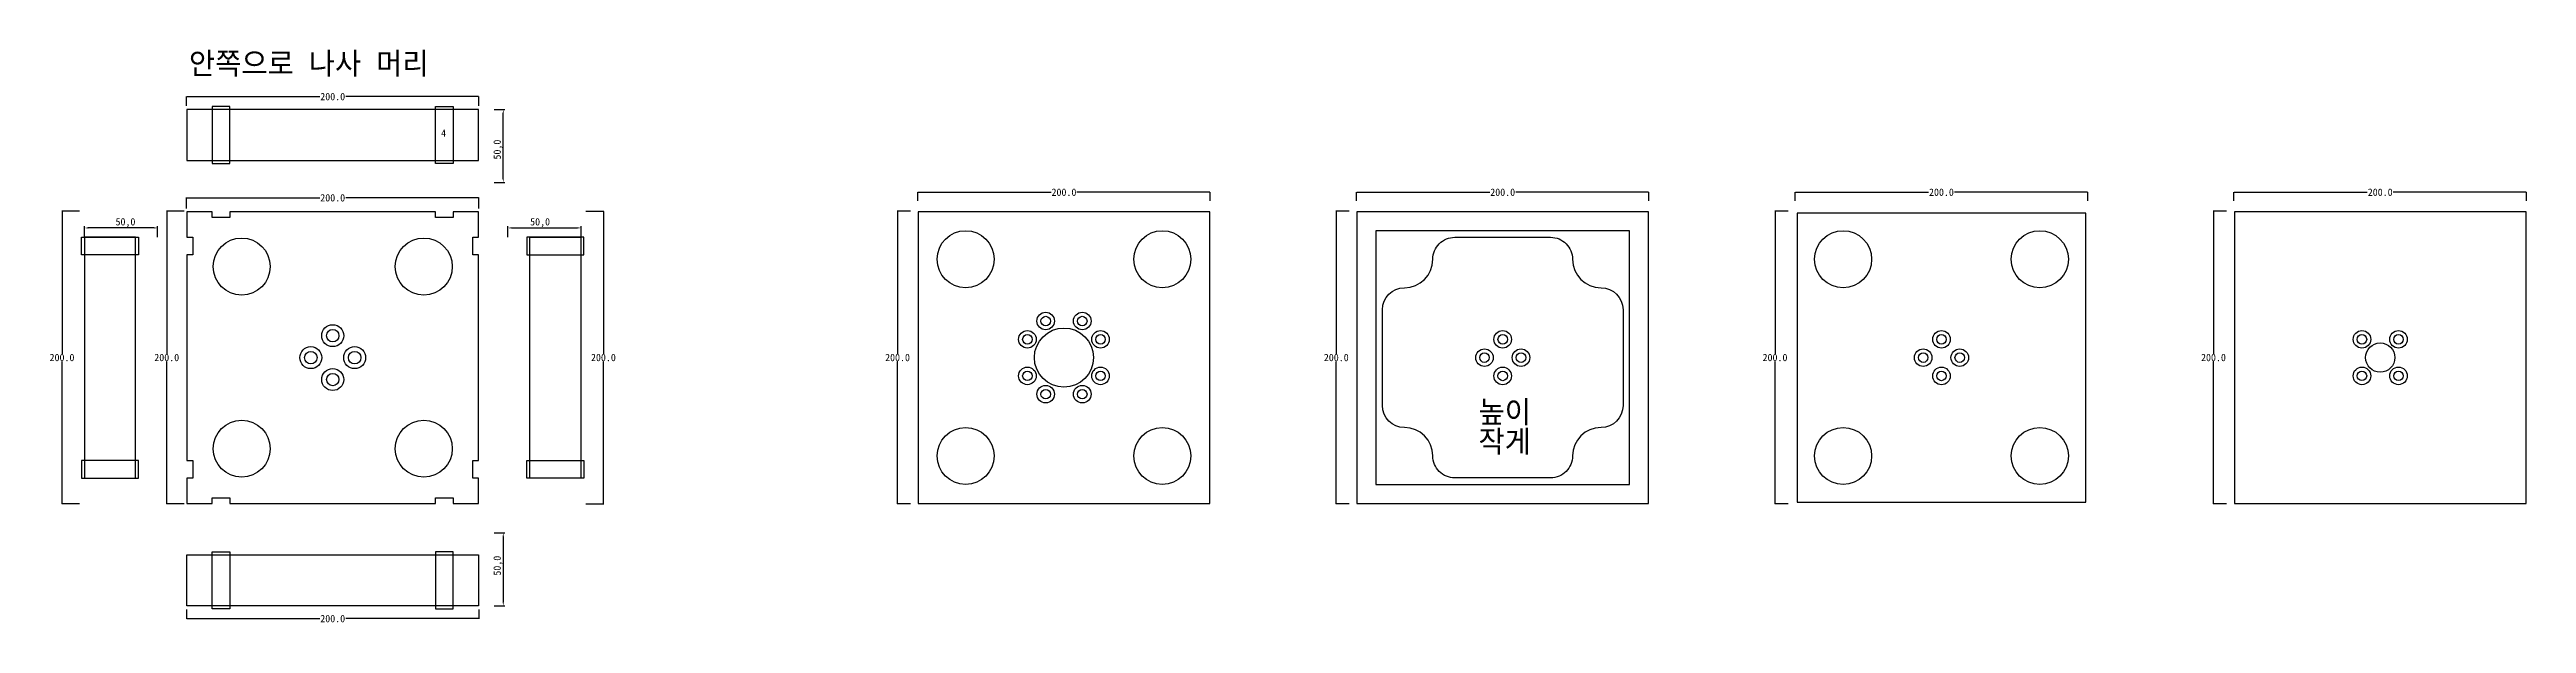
# Model space of a CAD drawing. Header units: millimetres. Extents: x 492 to 2186, y 265 to 657.
import ezdxf

# ---------------------------------------------------------------- set-up
doc = ezdxf.new("R2010")
doc.units = ezdxf.units.MM
for name, color, linetype in [('TEXT', 3, 'Continuous'), ('볼트 구멍', 7, 'Continuous'), ('치구', 7, 'Continuous'), ('치수', 7, 'Continuous')]:
    doc.layers.add(name, color=color, linetype=linetype)
doc.dimstyles.new('ISO-25', dxfattribs={"dimtxt": 2.5, "dimasz": 2.5, "dimexe": 1.25, "dimexo": 0.625, "dimtad": 1, "dimtxsty": 'Standard', "dimcen": 2.5, "dimadec": 0, "dimazin": 0, "dimtfac": 1, "dimtmove": 0, "dimatfit": 3, "dimfxl": 0, "dimarcsym": 0})
doc.dimstyles.get("Standard").update_dxf_attribs({"dimtxt": 7, "dimasz": 0.18, "dimexe": 0.18, "dimexo": 0.0625, "dimgap": 0.09, "dimtad": 0, "dimtih": 1, "dimtoh": 1, "dimdec": 1, "dimzin": 0, "dimdsep": 46, "dimtxsty": 'Standard', "dimcen": 0.09, "dimadec": 0, "dimazin": 0, "dimtfac": 1, "dimtdec": 1, "dimtofl": 0, "dimtmove": 0, "dimatfit": 3, "dimfxl": 0, "dimtolj": 1, "dimtzin": 0, "dimarcsym": 0})

# ---------------------------------------------------------------- blocks, each defined once
blk = doc.blocks.new('*D20')
at = {"layer": 'Defpoints', "color": 0, "linetype": 'Continuous'}
for p in [(1286.1, 559.8), (1086.1, 553.9), (1286.1, 553.9)]:
    blk.add_point(p, dxfattribs=at)
at = {"layer": '치수', "color": 0, "linetype": 'Continuous', "lineweight": -2}
for p, q in [((1086.1, 553.9), (1086.1, 559.9)), ((1086.3, 559.8), (1177.3, 559.8)), ((1285.9, 559.8), (1195, 559.8)), ((1286.1, 553.9), (1286.1, 559.9))]:
    blk.add_line(p, q, dxfattribs=at)
at = {"layer": '치수', "color": 0, "linetype": 'Continuous'}
for points in [[(1086.3, 559.8), (1086.3, 559.7), (1086.1, 559.8)], [(1285.9, 559.8), (1285.9, 559.7), (1286.1, 559.8)]]:
    blk.add_solid(points, dxfattribs=at)
at = {"layer": '치수', "color": 0, "linetype": 'Continuous', "insert": (1186.1, 559.8), "char_height": 5, "attachment_point": 5}
blk.add_mtext('\\A1;200.0', dxfattribs=at)
blk = doc.blocks.new('*D21')
at = {"layer": 'Defpoints', "color": 0}
for p in [(795.8, 616.5), (802.7, 616.5), (795.8, 566.5)]:
    blk.add_point(p, dxfattribs=at)
at = {"layer": '치수', "color": 0, "lineweight": -2}
for p, q in [((796.4, 616.5), (803.9, 616.5)), ((802.7, 569), (802.7, 614)), ((796.4, 566.5), (803.9, 566.5))]:
    blk.add_line(p, q, dxfattribs=at)
at = {"layer": '치수', "color": 0}
for points in [[(802.3, 614), (803.1, 614), (802.7, 616.5)], [(802.3, 569), (803.1, 569), (802.7, 566.5)]]:
    blk.add_solid(points, dxfattribs=at)
at = {"layer": '치수', "color": 0, "insert": (799.2, 589), "char_height": 5, "attachment_point": 5, "rotation": 90}
blk.add_mtext('50,0', dxfattribs=at)
blk = doc.blocks.new('*D22')
at = {"layer": 'Defpoints', "color": 0, "linetype": 'Continuous'}
for p in [(513.1, 546.8), (501, 346.8), (513.1, 346.8)]:
    blk.add_point(p, dxfattribs=at)
at = {"layer": '치수', "color": 0, "linetype": 'Continuous', "lineweight": -2}
for p, q in [((513, 546.8), (500.8, 546.8)), ((501, 546.6), (501, 449.4)), ((501, 346.9), (501, 444.2)), ((513, 346.8), (500.8, 346.8))]:
    blk.add_line(p, q, dxfattribs=at)
at = {"layer": '치수', "color": 0, "linetype": 'Continuous'}
for points in [[(501, 546.6), (501, 546.6), (501, 546.8)], [(501, 346.9), (501, 346.9), (501, 346.8)]]:
    blk.add_solid(points, dxfattribs=at)
at = {"layer": '치수', "color": 0, "linetype": 'Continuous', "insert": (501, 446.8), "char_height": 5, "attachment_point": 5}
blk.add_mtext('\\A1;200.0', dxfattribs=at)
blk = doc.blocks.new('*D23')
at = {"layer": 'Defpoints', "color": 0, "linetype": 'Continuous'}
for p in [(1081.2, 546.8), (1072.3, 346.8), (1081.2, 346.8)]:
    blk.add_point(p, dxfattribs=at)
at = {"layer": '치수', "color": 0, "linetype": 'Continuous', "lineweight": -2}
for p, q in [((1081.2, 546.8), (1072.1, 546.8)), ((1072.3, 546.6), (1072.3, 449.4)), ((1072.3, 346.9), (1072.3, 444.2)), ((1081.2, 346.8), (1072.1, 346.8))]:
    blk.add_line(p, q, dxfattribs=at)
at = {"layer": '치수', "color": 0, "linetype": 'Continuous'}
for points in [[(1072.3, 546.6), (1072.4, 546.6), (1072.3, 546.8)], [(1072.3, 346.9), (1072.4, 346.9), (1072.3, 346.8)]]:
    blk.add_solid(points, dxfattribs=at)
at = {"layer": '치수', "color": 0, "linetype": 'Continuous', "insert": (1072.3, 446.8), "char_height": 5, "attachment_point": 5}
blk.add_mtext('\\A1;200.0', dxfattribs=at)
blk = doc.blocks.new('*D24')
at = {"layer": 'Defpoints', "color": 0, "linetype": 'Continuous'}
for p in [(859.2, 546.8), (859.2, 346.8), (871.2, 346.8)]:
    blk.add_point(p, dxfattribs=at)
at = {"layer": '치수', "color": 0, "linetype": 'Continuous', "lineweight": -2}
for p, q in [((859.2, 546.8), (871.4, 546.8)), ((871.2, 546.6), (871.2, 449.4)), ((871.2, 346.9), (871.2, 444.2)), ((859.2, 346.8), (871.4, 346.8))]:
    blk.add_line(p, q, dxfattribs=at)
at = {"layer": '치수', "color": 0, "linetype": 'Continuous'}
for points in [[(871.2, 546.6), (871.3, 546.6), (871.2, 546.8)], [(871.2, 346.9), (871.3, 346.9), (871.2, 346.8)]]:
    blk.add_solid(points, dxfattribs=at)
at = {"layer": '치수', "color": 0, "linetype": 'Continuous', "insert": (871.2, 446.8), "char_height": 5, "attachment_point": 5}
blk.add_mtext('\\A1;200.0', dxfattribs=at)
blk = doc.blocks.new('*D25')
at = {"layer": 'Defpoints', "color": 0, "linetype": 'Continuous'}
for p in [(584.7, 546.8), (572.6, 346.8), (584.7, 346.8)]:
    blk.add_point(p, dxfattribs=at)
at = {"layer": '치수', "color": 0, "linetype": 'Continuous', "lineweight": -2}
for p, q in [((584.6, 546.8), (572.4, 546.8)), ((572.6, 546.6), (572.6, 449.4)), ((572.6, 346.9), (572.6, 444.2)), ((584.6, 346.8), (572.4, 346.8))]:
    blk.add_line(p, q, dxfattribs=at)
at = {"layer": '치수', "color": 0, "linetype": 'Continuous'}
for points in [[(572.6, 546.6), (572.6, 546.6), (572.6, 546.8)], [(572.6, 346.9), (572.6, 346.9), (572.6, 346.8)]]:
    blk.add_solid(points, dxfattribs=at)
at = {"layer": '치수', "color": 0, "linetype": 'Continuous', "insert": (572.6, 446.8), "char_height": 5, "attachment_point": 5}
blk.add_mtext('\\A1;200.0', dxfattribs=at)
blk = doc.blocks.new('*D26')
at = {"layer": 'Defpoints', "color": 0, "linetype": 'Continuous'}
for p in [(586.1, 274.7), (786.1, 274.7), (786.1, 268.3)]:
    blk.add_point(p, dxfattribs=at)
at = {"layer": '치수', "color": 0, "linetype": 'Continuous', "lineweight": -2}
for p, q in [((586.1, 274.6), (586.1, 268.1)), ((786.1, 274.6), (786.1, 268.1)), ((586.3, 268.3), (677.3, 268.3)), ((785.9, 268.3), (695, 268.3))]:
    blk.add_line(p, q, dxfattribs=at)
at = {"layer": '치수', "color": 0, "linetype": 'Continuous'}
for points in [[(586.3, 268.3), (586.3, 268.3), (586.1, 268.3)], [(785.9, 268.3), (785.9, 268.3), (786.1, 268.3)]]:
    blk.add_solid(points, dxfattribs=at)
at = {"layer": '치수', "color": 0, "linetype": 'Continuous', "insert": (686.1, 268.3), "char_height": 5, "attachment_point": 5}
blk.add_mtext('\\A1;200.0', dxfattribs=at)
blk = doc.blocks.new('*D27')
at = {"layer": 'Defpoints', "color": 0}
for p in [(795.8, 327), (795.8, 277), (802.7, 277)]:
    blk.add_point(p, dxfattribs=at)
at = {"layer": '치수', "color": 0, "lineweight": -2}
for p, q in [((796.4, 327), (803.9, 327)), ((802.7, 324.5), (802.7, 279.5)), ((796.4, 277), (803.9, 277))]:
    blk.add_line(p, q, dxfattribs=at)
at = {"layer": '치수', "color": 0}
for points in [[(802.3, 324.5), (803.1, 324.5), (802.7, 327)], [(802.3, 279.5), (803.1, 279.5), (802.7, 277)]]:
    blk.add_solid(points, dxfattribs=at)
at = {"layer": '치수', "color": 0, "insert": (799.2, 304.5), "char_height": 5, "attachment_point": 5, "rotation": 90}
blk.add_mtext('50,0', dxfattribs=at)
blk = doc.blocks.new('*D28')
at = {"layer": 'Defpoints', "color": 0, "linetype": 'Continuous'}
for p in [(586.1, 548.6), (786.1, 556), (786.1, 548.6)]:
    blk.add_point(p, dxfattribs=at)
at = {"layer": '치수', "color": 0, "linetype": 'Continuous', "lineweight": -2}
for p, q in [((586.1, 548.6), (586.1, 556.2)), ((586.3, 556), (677.3, 556)), ((785.9, 556), (695, 556)), ((786.1, 548.6), (786.1, 556.2))]:
    blk.add_line(p, q, dxfattribs=at)
at = {"layer": '치수', "color": 0, "linetype": 'Continuous'}
for points in [[(586.3, 556), (586.3, 556), (586.1, 556)], [(785.9, 556), (785.9, 556), (786.1, 556)]]:
    blk.add_solid(points, dxfattribs=at)
at = {"layer": '치수', "color": 0, "linetype": 'Continuous', "insert": (686.1, 556), "char_height": 5, "attachment_point": 5}
blk.add_mtext('\\A1;200.0', dxfattribs=at)
blk = doc.blocks.new('*D29')
at = {"layer": 'Defpoints', "color": 0}
for p in [(516.4, 535.4), (516.4, 528.6), (566.4, 528.6)]:
    blk.add_point(p, dxfattribs=at)
at = {"layer": '치수', "color": 0, "lineweight": -2}
for p, q in [((516.4, 529.2), (516.4, 536.7)), ((563.9, 535.4), (518.9, 535.4)), ((566.4, 529.2), (566.4, 536.7))]:
    blk.add_line(p, q, dxfattribs=at)
at = {"layer": '치수', "color": 0}
for points in [[(518.9, 535.9), (518.9, 535), (516.4, 535.4)], [(563.9, 535.9), (563.9, 535), (566.4, 535.4)]]:
    blk.add_solid(points, dxfattribs=at)
at = {"layer": '치수', "color": 0, "insert": (544.4, 539), "char_height": 5, "attachment_point": 5}
blk.add_mtext('50,0', dxfattribs=at)
blk = doc.blocks.new('*D30')
at = {"layer": 'Defpoints', "color": 0}
for p in [(805.9, 528.6), (855.9, 535.4), (855.9, 528.6)]:
    blk.add_point(p, dxfattribs=at)
at = {"layer": '치수', "color": 0, "lineweight": -2}
for p, q in [((805.9, 529.2), (805.9, 536.7)), ((808.4, 535.4), (853.4, 535.4)), ((855.9, 529.2), (855.9, 536.7))]:
    blk.add_line(p, q, dxfattribs=at)
at = {"layer": '치수', "color": 0}
for points in [[(808.4, 535.9), (808.4, 535), (805.9, 535.4)], [(853.4, 535.9), (853.4, 535), (855.9, 535.4)]]:
    blk.add_solid(points, dxfattribs=at)
at = {"layer": '치수', "color": 0, "insert": (827.9, 539), "char_height": 5, "attachment_point": 5}
blk.add_mtext('50,0', dxfattribs=at)
blk = doc.blocks.new('*D31')
at = {"layer": 'Defpoints', "color": 0, "linetype": 'Continuous'}
for p in [(586.1, 618.8), (786.1, 625.2), (786.1, 618.8)]:
    blk.add_point(p, dxfattribs=at)
at = {"layer": '치수', "color": 0, "linetype": 'Continuous', "lineweight": -2}
for p, q in [((586.1, 618.9), (586.1, 625.4)), ((586.3, 625.2), (677.3, 625.2)), ((785.9, 625.2), (695, 625.2)), ((786.1, 618.9), (786.1, 625.4))]:
    blk.add_line(p, q, dxfattribs=at)
at = {"layer": '치수', "color": 0, "linetype": 'Continuous'}
for points in [[(586.3, 625.3), (586.3, 625.2), (586.1, 625.2)], [(785.9, 625.3), (785.9, 625.2), (786.1, 625.2)]]:
    blk.add_solid(points, dxfattribs=at)
at = {"layer": '치수', "color": 0, "linetype": 'Continuous', "insert": (686.1, 625.2), "char_height": 5, "attachment_point": 5}
blk.add_mtext('\\A1;200.0', dxfattribs=at)
blk = doc.blocks.new('*D32')
at = {"layer": 'Defpoints', "color": 0, "linetype": 'Continuous'}
for p in [(1681.2, 546.8), (1672.3, 346.8), (1681.2, 346.8)]:
    blk.add_point(p, dxfattribs=at)
at = {"layer": '치수', "color": 0, "linetype": 'Continuous', "lineweight": -2}
for p, q in [((1681.2, 546.8), (1672.1, 546.8)), ((1672.3, 546.6), (1672.3, 449.4)), ((1672.3, 346.9), (1672.3, 444.2)), ((1681.2, 346.8), (1672.1, 346.8))]:
    blk.add_line(p, q, dxfattribs=at)
at = {"layer": '치수', "color": 0, "linetype": 'Continuous'}
for points in [[(1672.3, 546.6), (1672.4, 546.6), (1672.3, 546.8)], [(1672.3, 346.9), (1672.4, 346.9), (1672.3, 346.8)]]:
    blk.add_solid(points, dxfattribs=at)
at = {"layer": '치수', "color": 0, "linetype": 'Continuous', "insert": (1672.3, 446.8), "char_height": 5, "attachment_point": 5}
blk.add_mtext('\\A1;200.0', dxfattribs=at)
blk = doc.blocks.new('*D33')
at = {"layer": 'Defpoints', "color": 0, "linetype": 'Continuous'}
for p in [(1381.2, 546.8), (1372.3, 346.8), (1381.2, 346.8)]:
    blk.add_point(p, dxfattribs=at)
at = {"layer": '치수', "color": 0, "linetype": 'Continuous', "lineweight": -2}
for p, q in [((1381.2, 546.8), (1372.1, 546.8)), ((1372.3, 546.6), (1372.3, 449.4)), ((1372.3, 346.9), (1372.3, 444.2)), ((1381.2, 346.8), (1372.1, 346.8))]:
    blk.add_line(p, q, dxfattribs=at)
at = {"layer": '치수', "color": 0, "linetype": 'Continuous'}
for points in [[(1372.3, 546.6), (1372.4, 546.6), (1372.3, 546.8)], [(1372.3, 346.9), (1372.4, 346.9), (1372.3, 346.8)]]:
    blk.add_solid(points, dxfattribs=at)
at = {"layer": '치수', "color": 0, "linetype": 'Continuous', "insert": (1372.3, 446.8), "char_height": 5, "attachment_point": 5}
blk.add_mtext('\\A1;200.0', dxfattribs=at)
blk = doc.blocks.new('*D34')
at = {"layer": 'Defpoints', "color": 0, "linetype": 'Continuous'}
for p in [(1981, 546.8), (1972.1, 346.8), (1981, 346.8)]:
    blk.add_point(p, dxfattribs=at)
at = {"layer": '치수', "color": 0, "linetype": 'Continuous', "lineweight": -2}
for p, q in [((1980.9, 546.8), (1971.9, 546.8)), ((1972.1, 546.6), (1972.1, 449.4)), ((1972.1, 346.9), (1972.1, 444.2)), ((1980.9, 346.8), (1971.9, 346.8))]:
    blk.add_line(p, q, dxfattribs=at)
at = {"layer": '치수', "color": 0, "linetype": 'Continuous'}
for points in [[(1972, 546.6), (1972.1, 546.6), (1972.1, 546.8)], [(1972, 346.9), (1972.1, 346.9), (1972.1, 346.8)]]:
    blk.add_solid(points, dxfattribs=at)
at = {"layer": '치수', "color": 0, "linetype": 'Continuous', "insert": (1972.1, 446.8), "char_height": 5, "attachment_point": 5}
blk.add_mtext('\\A1;200.0', dxfattribs=at)
blk = doc.blocks.new('*D35')
at = {"layer": 'Defpoints', "color": 0, "linetype": 'Continuous'}
for p in [(1886.1, 559.8), (1686.1, 553.9), (1886.1, 553.9)]:
    blk.add_point(p, dxfattribs=at)
at = {"layer": '치수', "color": 0, "linetype": 'Continuous', "lineweight": -2}
for p, q in [((1686.1, 553.9), (1686.1, 559.9)), ((1686.3, 559.8), (1777.3, 559.8)), ((1885.9, 559.8), (1795, 559.8)), ((1886.1, 553.9), (1886.1, 559.9))]:
    blk.add_line(p, q, dxfattribs=at)
at = {"layer": '치수', "color": 0, "linetype": 'Continuous'}
for points in [[(1686.3, 559.8), (1686.3, 559.7), (1686.1, 559.8)], [(1885.9, 559.8), (1885.9, 559.7), (1886.1, 559.8)]]:
    blk.add_solid(points, dxfattribs=at)
at = {"layer": '치수', "color": 0, "linetype": 'Continuous', "insert": (1786.1, 559.8), "char_height": 5, "attachment_point": 5}
blk.add_mtext('\\A1;200.0', dxfattribs=at)
blk = doc.blocks.new('*D36')
at = {"layer": 'Defpoints', "color": 0, "linetype": 'Continuous'}
for p in [(1586.1, 559.8), (1386.1, 553.9), (1586.1, 553.9)]:
    blk.add_point(p, dxfattribs=at)
at = {"layer": '치수', "color": 0, "linetype": 'Continuous', "lineweight": -2}
for p, q in [((1386.1, 553.9), (1386.1, 559.9)), ((1386.3, 559.8), (1477.3, 559.8)), ((1585.9, 559.8), (1495, 559.8)), ((1586.1, 553.9), (1586.1, 559.9))]:
    blk.add_line(p, q, dxfattribs=at)
at = {"layer": '치수', "color": 0, "linetype": 'Continuous'}
for points in [[(1386.3, 559.8), (1386.3, 559.7), (1386.1, 559.8)], [(1585.9, 559.8), (1585.9, 559.7), (1586.1, 559.8)]]:
    blk.add_solid(points, dxfattribs=at)
at = {"layer": '치수', "color": 0, "linetype": 'Continuous', "insert": (1486.1, 559.8), "char_height": 5, "attachment_point": 5}
blk.add_mtext('\\A1;200.0', dxfattribs=at)
blk = doc.blocks.new('*D37')
at = {"layer": 'Defpoints', "color": 0, "linetype": 'Continuous'}
for p in [(2186.1, 559.8), (1986.1, 553.9), (2186.1, 553.9)]:
    blk.add_point(p, dxfattribs=at)
at = {"layer": '치수', "color": 0, "linetype": 'Continuous', "lineweight": -2}
for p, q in [((1986.1, 553.9), (1986.1, 559.9)), ((1986.3, 559.8), (2077.3, 559.8)), ((2185.9, 559.8), (2095, 559.8)), ((2186.1, 553.9), (2186.1, 559.9))]:
    blk.add_line(p, q, dxfattribs=at)
at = {"layer": '치수', "color": 0, "linetype": 'Continuous'}
for points in [[(1986.3, 559.8), (1986.3, 559.7), (1986.1, 559.8)], [(2185.9, 559.8), (2185.9, 559.7), (2186.1, 559.8)]]:
    blk.add_solid(points, dxfattribs=at)
at = {"layer": '치수', "color": 0, "linetype": 'Continuous', "insert": (2086.1, 559.8), "char_height": 5, "attachment_point": 5}
blk.add_mtext('\\A1;200.0', dxfattribs=at)

msp = doc.modelspace()

# ---------------------------------------------------------------- linework, layer by layer
at = {"layer": '볼트 구멍', "color": 6}
for centre, radius in [((1173.62, 471.76), 6), ((1198.62, 471.76), 6), ((686.12, 461.76), 7.5), ((1161.12, 459.26), 6), ((1211.12, 459.26), 6), ((1486.12, 459.26), 6), ((1786.12, 459.26), 6), ((2073.62, 459.26), 6), ((2098.62, 459.26), 6), ((671.12, 446.76), 7.5), ((701.12, 446.76), 7.5), ((1473.62, 446.76), 6), ((1498.62, 446.76), 6), ((1773.62, 446.76), 6), ((1798.62, 446.76), 6), ((686.12, 431.76), 7.5), ((1161.12, 434.26), 6), ((1173.62, 421.76), 6), ((1198.62, 421.76), 6), ((1211.12, 434.26), 6), ((1486.11, 434.25), 6), ((1786.11, 434.25), 6), ((2073.62, 434.26), 6), ((2098.62, 434.26), 6)]:
    msp.add_circle(centre, radius, dxfattribs=at)
at = {"layer": '볼트 구멍', "color": 3}
for centre, radius in [((1173.62, 471.76), 3.25), ((1198.62, 471.76), 3.25), ((686.12, 461.76), 4.25), ((1161.12, 459.26), 3.25), ((1186.12, 446.76), 20.25), ((1211.12, 459.26), 3.25), ((1486.12, 459.26), 3.25), ((1786.12, 459.26), 3.25), ((2073.62, 459.26), 3.25), ((2098.62, 459.26), 3.25), ((671.12, 446.76), 4.25), ((701.12, 446.76), 4.25), ((1473.62, 446.76), 3.25), ((1498.62, 446.76), 3.25), ((1773.62, 446.76), 3.25), ((1798.62, 446.76), 3.25), ((2086.12, 446.76), 10), ((686.12, 431.76), 4.25), ((1161.12, 434.26), 3.25), ((1173.62, 421.76), 3.25), ((1198.62, 421.76), 3.25), ((1211.12, 434.26), 3.25), ((1486.11, 434.25), 3.25), ((1786.11, 434.25), 3.25), ((2073.62, 434.26), 3.25), ((2098.62, 434.26), 3.25)]:
    msp.add_circle(centre, radius, dxfattribs=at)
at = {"layer": '치구'}
for points in [[(586.37, 581.51), (785.87, 581.51), (785.87, 616.51), (586.37, 616.51)], [(590.37, 529.11), (590.37, 517.11), (586.37, 517.11), (586.37, 376.41), (590.37, 376.41), (590.37, 364.41), (586.37, 364.41), (586.37, 347.01), (603.77, 347.01), (603.77, 351.01), (615.77, 351.01), (615.77, 347.01), (756.47, 347.01), (756.47, 351.01), (768.47, 351.01), (768.47, 347.01), (785.87, 347.01), (785.87, 364.41), (781.87, 364.41), (781.87, 376.41), (785.87, 376.41), (785.87, 517.11), (781.87, 517.11), (781.87, 529.11), (785.87, 529.11), (785.87, 546.51), (768.47, 546.51), (768.47, 542.51), (756.47, 542.51), (756.47, 546.51), (615.77, 546.51), (615.77, 542.51), (603.77, 542.51), (603.77, 546.51), (586.37, 546.51), (586.37, 529.11)], [(1086.37, 546.51), (1086.37, 347.01), (1285.87, 347.01), (1285.87, 546.51)], [(1386.37, 546.51), (1386.37, 347.01), (1585.87, 347.01), (1585.87, 546.51)], [(1687.37, 545.51), (1687.37, 348.01), (1884.87, 348.01), (1884.87, 545.51)], [(1986.37, 546.51), (1986.37, 347.01), (2185.87, 347.01), (2185.87, 546.51)], [(551.37, 529.11), (516.37, 529.11), (516.37, 364.41), (551.37, 364.41)], [(820.87, 529.11), (855.87, 529.11), (855.87, 364.41), (820.87, 364.41)], [(1399.37, 533.51), (1399.37, 360.01), (1572.87, 360.01), (1572.87, 533.51)], [(586.37, 312.01), (785.87, 312.01), (785.87, 277.01), (586.37, 277.01)]]:
    msp.add_lwpolyline(points, close=True, dxfattribs=at)
at = {"layer": '치구', "color": 1}
for points in [[(603.77, 579.51), (615.77, 579.51), (615.77, 618.51), (603.77, 618.51)], [(768.47, 579.51), (756.47, 579.51), (756.47, 618.51), (768.47, 618.51)], [(514.37, 517.11), (514.37, 529.11), (553.36, 529.11), (553.36, 517.11)], [(857.87, 517.11), (857.87, 529.11), (818.87, 529.11), (818.87, 517.11)], [(514.37, 376.41), (514.37, 364.41), (553.36, 364.41), (553.36, 376.41)], [(857.87, 376.41), (857.87, 364.41), (818.87, 364.41), (818.87, 376.41)], [(603.77, 314.01), (615.77, 314.01), (615.77, 275.01), (603.77, 275.01)], [(768.47, 314.01), (756.47, 314.01), (756.47, 275.01), (768.47, 275.01)]]:
    msp.add_lwpolyline(points, close=True, dxfattribs=at)
at = {"layer": '치구'}
msp.add_lwpolyline([(1453.37, 529.01), (1518.87, 529.01, -0.4142136), (1533.87, 514.01, 0.4142135), (1553.37, 494.51, -0.4142134), (1568.37, 479.51), (1568.37, 414.01, -0.4142134), (1553.37, 399.01, 0.4142135), (1533.87, 379.51, -0.4142136), (1518.87, 364.51), (1453.37, 364.51, -0.4142136), (1438.37, 379.51, 0.4142135), (1418.87, 399.01, -0.4142134), (1403.87, 414.01), (1403.87, 479.51, -0.4142134), (1418.87, 494.51, 0.4142135), (1438.37, 514.01, -0.4142136)], format="xyb", close=True, dxfattribs=at)
for centre in [(623.87, 509.01), (748.37, 509.01), (1118.87, 514.01), (1253.37, 514.01), (1718.87, 514.01), (1853.37, 514.01), (623.87, 384.51), (748.37, 384.51), (1118.87, 379.51), (1253.37, 379.51), (1718.87, 379.51), (1853.37, 379.51)]:
    msp.add_circle(centre, 19.5, dxfattribs=at)

# ---------------------------------------------------------------- texts
at = {"color": 1}
for s, p in [('높이 ', (1469.55, 402.16)), ('작게', (1469.55, 382.05))]:
    msp.add_text(s, height=15, dxfattribs=at).set_placement(p)
at = {"layer": 'TEXT', "color": 1}
for s, height, p in [('안쪽으로 나사 머리', 15, (587.77, 640.47)), ('4', 5, (760.28, 597.81))]:
    msp.add_text(s, height=height, dxfattribs=at).set_placement(p)

# ---------------------------------------------------------------- dimensions: what is measured, and where the dimension line sits
at = {"layer": '치수', "color": 4, "linetype": 'Continuous'}
for base, p1, p2, picture, middle in [((786.12, 625.23), (586.12, 618.84), (786.12, 618.84), '*D31', (686.12, 625.23)), ((786.12, 268.29), (586.12, 274.69), (786.12, 274.69), '*D26', (686.12, 268.29))]:
    dim = msp.add_linear_dim(base=base, p1=p1, p2=p2, dimstyle='Standard', override={"dimtxt": 5}, dxfattribs=at)
    dim.commit()
    dim.dimension.update_dxf_attribs({"geometry": picture, "text_midpoint": middle, "dimtype": 160})
at = {"layer": '치수', "color": 4}
for base, p1, p2, angle, picture, middle in [((802.69, 616.51), (795.8, 566.51), (795.8, 616.51), 90, '*D21', (802.69, 589.01)), ((516.37, 535.44), (566.37, 528.56), (516.37, 528.56), 180, '*D29', (544.37, 535.44)), ((802.69, 277.01), (795.8, 327.01), (795.8, 277.01), 270, '*D27', (802.69, 304.51))]:
    dim = msp.add_linear_dim(base=base, p1=p1, p2=p2, angle=angle, dimstyle='ISO-25', override={"dimtxt": 5, "dimdec": 1, "dimzin": 0, "dimtdec": 1}, dxfattribs=at)
    dim.commit()
    dim.dimension.update_dxf_attribs({"geometry": picture, "text_midpoint": middle, "dimtype": 160})
at = {"layer": '치수', "color": 4, "linetype": 'Continuous'}
for base, p1, p2, picture, middle in [((786.12, 555.98), (586.12, 548.59), (786.12, 548.59), '*D28', (686.12, 555.98)), ((1286.12, 559.75), (1086.12, 553.87), (1286.12, 553.87), '*D20', (1186.12, 559.75)), ((1586.12, 559.75), (1386.12, 553.87), (1586.12, 553.87), '*D36', (1486.12, 559.75)), ((1886.12, 559.75), (1686.12, 553.87), (1886.12, 553.87), '*D35', (1786.12, 559.75)), ((2186.12, 559.75), (1986.12, 553.87), (2186.12, 553.87), '*D37', (2086.12, 559.75))]:
    dim = msp.add_linear_dim(base=base, p1=p1, p2=p2, dimstyle='Standard', override={"dimtxt": 5}, dxfattribs=at)
    dim.commit()
    dim.dimension.update_dxf_attribs({"geometry": picture, "text_midpoint": middle})
for base, p1, p2, picture, middle in [((501, 346.76), (513.07, 546.76), (513.07, 346.76), '*D22', (501, 446.76)), ((572.59, 346.76), (584.66, 546.76), (584.66, 346.76), '*D25', (572.59, 446.76)), ((871.23, 346.76), (859.16, 546.76), (859.16, 346.76), '*D24', (871.23, 446.76)), ((1072.32, 346.76), (1081.23, 546.76), (1081.23, 346.76), '*D23', (1072.32, 446.76)), ((1372.32, 346.76), (1381.23, 546.76), (1381.23, 346.76), '*D33', (1372.32, 446.76)), ((1672.32, 346.76), (1681.23, 546.76), (1681.23, 346.76), '*D32', (1672.32, 446.76)), ((1972.07, 346.76), (1980.98, 546.76), (1980.98, 346.76), '*D34', (1972.07, 446.76))]:
    dim = msp.add_linear_dim(base=base, p1=p1, p2=p2, angle=90, dimstyle='Standard', override={"dimtxt": 5}, dxfattribs=at)
    dim.commit()
    dim.dimension.update_dxf_attribs({"geometry": picture, "text_midpoint": middle})
at = {"layer": '치수', "color": 4}
dim = msp.add_linear_dim(base=(855.87, 535.44), p1=(805.87, 528.56), p2=(855.87, 528.56), dimstyle='ISO-25', override={"dimtxt": 5, "dimdec": 1, "dimzin": 0, "dimtdec": 1}, dxfattribs=at)
dim.commit()
dim.dimension.update_dxf_attribs({"geometry": '*D30', "text_midpoint": (827.87, 535.44), "dimtype": 160})

doc.saveas('drawing.dxf')
